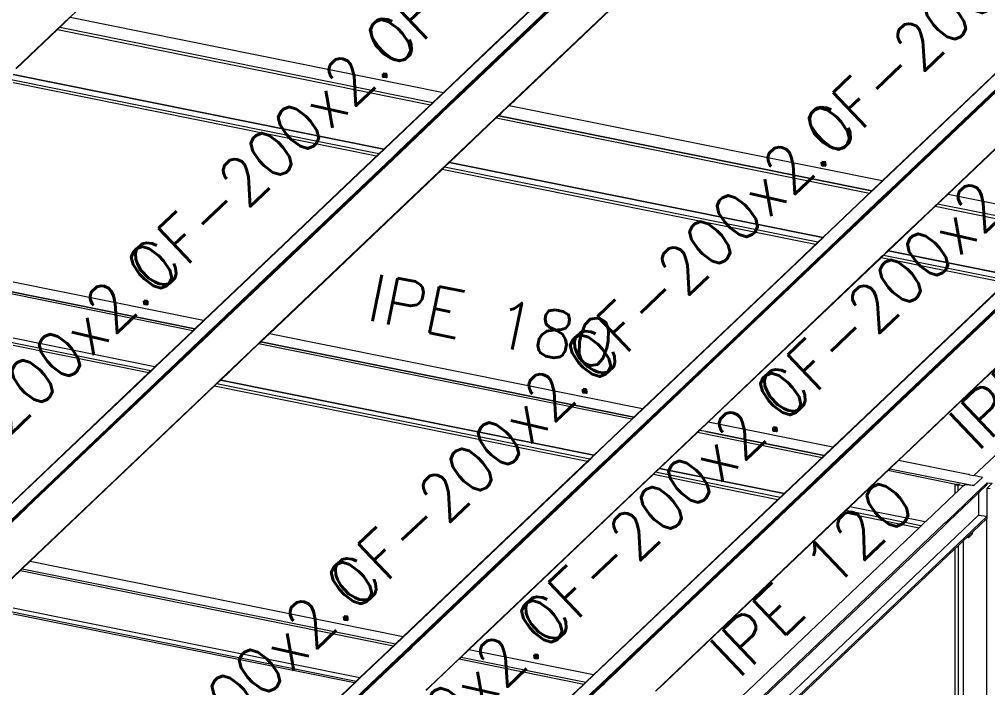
# Model space of a CAD drawing. Header units: millimetres. Extents: x 0 to 42, y 0 to 29.7.
# Drawn here: x 24.878 to 28.009, y 15.212 to 17.373 of the extents above; entities that cross this region are included whole.
import ezdxf
from ezdxf.enums import TextEntityAlignment as Align

# ---------------------------------------------------------------- set-up
doc = ezdxf.new("R2010")
doc.units = ezdxf.units.MM
doc.layers.add('BARRAS_DE_ACERO', color=7, linetype='Continuous', lineweight=9)
doc.layers.add('REFERENCIA_DE_LAS_BARRAS', color=2, linetype='Continuous', lineweight=9)
doc.styles.add('CYPETXT', font='romans__.ttf', dxfattribs={"height": 0.2})

msp = doc.modelspace()

# ---------------------------------------------------------------- linework, layer by layer
at = {"layer": 'BARRAS_DE_ACERO'}
for p, q in [((27.01418, 17.80273), (26.44915, 17.26536)), ((28.61619, 17.69491), (27.86659, 16.982)), ((26.80235, 17.66245), (26.21551, 17.10433)), ((26.81046, 17.66877), (26.21691, 17.10428)), ((26.80181, 17.66247), (26.39267, 17.27336)), ((26.85479, 17.65992), (26.29516, 17.12767)), ((26.85581, 17.65885), (26.29692, 17.12732)), ((26.85864, 17.65915), (26.29901, 17.1269)), ((27.01298, 17.61994), (26.43636, 17.07154)), ((27.02114, 17.62642), (26.44823, 17.08154)), ((26.46186, 17.09409), (27.01445, 17.61964)), ((25.04101, 17.38028), (24.86615, 17.21398)), ((25.04216, 17.38005), (25.0166, 17.35574)), ((25.04251, 17.37998), (25.01695, 17.35567)), ((27.71451, 16.84179), (28.28874, 17.38789)), ((25.01464, 17.35387), (25.00818, 17.34773)), ((25.0166, 17.35574), (25.01464, 17.35387)), ((27.66858, 16.85104), (28.22116, 17.37659)), ((27.71629, 16.84143), (28.27592, 17.37367)), ((27.72212, 16.84025), (28.27472, 17.3658)), ((24.8673, 17.21375), (25.00818, 17.34773)), ((24.86765, 17.21367), (25.00087, 17.34038)), ((25.00851, 17.34764), (25.00087, 17.34038)), ((25.00087, 17.34038), (26.2076, 17.09733)), ((25.00853, 17.34766), (25.00851, 17.34764)), ((25.00851, 17.34764), (26.21523, 17.10459)), ((27.84689, 16.77597), (28.43345, 17.33382)), ((28.43337, 17.33505), (27.85465, 16.78465)), ((28.4338, 17.33375), (27.8812, 16.8082)), ((26.44816, 17.2664), (26.30104, 17.12649)), ((26.30276, 17.12614), (26.44915, 17.26536)), ((24.85755, 17.19507), (26.05645, 16.95359)), ((27.66902, 16.85095), (28.0451, 17.20861)), ((26.04037, 16.9383), (24.84604, 17.17886)), ((26.21525, 17.1046), (26.24922, 17.13692)), ((26.05692, 16.9535), (26.21551, 17.10433)), ((26.2162, 17.1036), (26.05997, 16.95502)), ((26.21523, 17.10459), (26.2076, 17.09733)), ((26.21525, 17.1046), (26.21523, 17.10459)), ((26.21691, 17.10428), (26.2162, 17.1036)), ((26.26118, 17.09536), (26.29516, 17.12767)), ((26.26295, 17.09501), (26.29692, 17.12732)), ((26.26707, 17.09418), (26.28547, 17.11168)), ((26.30276, 17.12614), (26.26804, 17.09312)), ((26.28547, 17.11168), (26.30104, 17.12649)), ((25.6849, 16.35686), (26.43636, 17.07154)), ((26.2076, 17.09733), (26.0583, 16.95535)), ((26.26705, 17.09416), (26.10825, 16.94312)), ((26.10923, 16.94208), (26.26804, 17.09312)), ((26.26295, 17.09501), (26.12207, 16.96102)), ((26.26707, 17.09418), (26.26705, 17.09416)), ((26.44723, 17.08018), (26.42789, 17.06178)), ((26.44823, 17.08154), (26.43595, 17.06986)), ((26.46186, 17.09409), (26.44723, 17.08018)), ((26.26911, 16.91078), (26.42024, 17.0545)), ((26.42789, 17.06178), (26.42787, 17.06176)), ((26.42787, 17.06176), (27.63459, 16.81871)), ((27.6346, 16.81872), (26.42789, 17.06178)), ((27.86659, 16.982), (27.71835, 16.84101)), ((27.72039, 16.8406), (27.86594, 16.97902)), ((26.10472, 16.94452), (25.52144, 16.38978)), ((26.10825, 16.94312), (25.52556, 16.38895)), ((25.67594, 16.53), (26.10923, 16.94208)), ((26.05645, 16.95359), (26.04037, 16.9383)), ((26.04533, 16.94248), (26.04083, 16.93821)), ((26.05761, 16.95277), (26.04205, 16.93797)), ((26.04533, 16.94248), (26.05692, 16.9535)), ((26.05647, 16.95361), (26.0583, 16.95535)), ((26.05814, 16.95328), (26.05761, 16.95277)), ((26.05997, 16.95502), (26.05814, 16.95328)), ((26.08928, 16.92744), (26.10625, 16.94357)), ((26.10472, 16.94452), (26.12207, 16.96102)), ((26.10625, 16.94357), (26.10668, 16.94398)), ((26.12416, 16.9606), (26.10668, 16.94398)), ((26.08254, 16.92103), (25.52351, 16.38936)), ((26.04205, 16.93797), (25.62106, 16.53758)), ((25.62246, 16.54031), (26.04064, 16.93802)), ((26.0863, 16.92905), (25.67166, 16.53471)), ((26.03275, 16.93106), (26.04037, 16.9383)), ((26.04083, 16.93821), (26.04064, 16.93802)), ((26.25268, 16.89556), (26.26891, 16.911)), ((25.65791, 16.32989), (26.24503, 16.8883)), ((26.24525, 16.88808), (25.68638, 16.35656)), ((26.25268, 16.89556), (26.24503, 16.8883)), ((26.24525, 16.88808), (26.2454, 16.88823)), ((27.63628, 16.81839), (27.67026, 16.8507)), ((27.66902, 16.85095), (27.65018, 16.83303)), ((27.63484, 16.81844), (27.47628, 16.66764)), ((27.4775, 16.66739), (27.63626, 16.81837)), ((27.63459, 16.81871), (27.62696, 16.81146)), ((27.6346, 16.81872), (27.63459, 16.81871)), ((27.63484, 16.81844), (27.63504, 16.81864)), ((27.63504, 16.81864), (27.64348, 16.82666)), ((27.63628, 16.81839), (27.63626, 16.81837)), ((27.65018, 16.83303), (27.64348, 16.82666)), ((27.68054, 16.80948), (27.71451, 16.84179)), ((27.71629, 16.84143), (27.68232, 16.80912)), ((27.68438, 16.80871), (27.69282, 16.81673)), ((27.72039, 16.8406), (27.68643, 16.8083)), ((27.71835, 16.84101), (27.69282, 16.81673)), ((27.72212, 16.84025), (27.69659, 16.81597)), ((27.62696, 16.81146), (27.47584, 16.66773)), ((27.51157, 16.642), (27.68643, 16.8083)), ((27.52176, 16.65848), (27.67289, 16.80221)), ((27.52355, 16.65812), (27.68232, 16.80912)), ((27.68438, 16.80871), (27.5256, 16.65771)), ((27.68816, 16.80795), (27.52939, 16.65695)), ((27.67289, 16.80221), (27.68054, 16.80948)), ((27.68816, 16.80795), (27.69659, 16.81597)), ((27.84724, 16.7759), (27.8812, 16.8082)), ((27.8812, 16.8082), (28.28399, 16.72707)), ((27.85465, 16.78465), (27.68699, 16.62521)), ((27.84689, 16.77597), (27.68813, 16.62498)), ((27.68847, 16.62491), (27.8396, 16.76863)), ((27.84724, 16.7759), (27.84722, 16.77588)), ((28.25001, 16.69475), (27.84722, 16.77588)), ((28.25003, 16.69477), (27.84724, 16.7759)), ((27.4602, 16.65234), (27.47585, 16.66723)), ((27.47696, 16.66688), (27.46142, 16.6521)), ((27.4775, 16.66739), (27.47696, 16.66688)), ((27.52353, 16.6581), (26.79817, 15.96824)), ((27.46141, 16.6521), (26.89476, 16.11317)), ((27.50567, 16.63439), (26.94664, 16.10272)), ((27.03949, 16.25275), (27.45211, 16.64517)), ((27.52176, 16.65848), (27.09102, 16.24883)), ((27.45976, 16.65244), (27.45211, 16.64517)), ((27.46141, 16.6521), (27.46142, 16.6521)), ((27.50567, 16.63439), (27.52939, 16.65695)), ((27.52353, 16.6581), (27.52355, 16.65812)), ((27.52471, 16.65685), (27.5256, 16.65771)), ((25.43899, 16.36635), (24.23227, 16.6094)), ((27.66327, 16.60264), (27.10424, 16.07098)), ((27.10539, 16.07076), (27.6644, 16.60241)), ((27.66475, 16.60234), (27.10573, 16.07069)), ((27.67091, 16.60991), (27.66327, 16.60264)), ((27.67204, 16.60968), (27.6644, 16.60241)), ((27.66475, 16.60234), (27.67239, 16.60961)), ((27.67091, 16.60991), (27.68699, 16.62521)), ((27.68813, 16.62498), (27.67204, 16.60968)), ((27.67239, 16.60961), (27.68844, 16.62488)), ((28.07517, 16.52848), (27.67239, 16.60961)), ((27.68847, 16.62491), (27.68844, 16.62488)), ((28.09123, 16.54375), (27.68844, 16.62488)), ((25.62013, 16.53863), (25.47373, 16.39939)), ((25.62246, 16.54031), (25.47418, 16.3993)), ((25.47541, 16.39905), (25.62106, 16.53758)), ((25.51964, 16.39014), (25.67166, 16.53471)), ((25.47373, 16.39939), (24.85755, 16.5235)), ((25.52726, 16.38861), (25.67594, 16.53)), ((28.11934, 16.51078), (27.40281, 15.82932)), ((27.48067, 15.96256), (28.07563, 16.52839)), ((27.48156, 15.96201), (28.07684, 16.52815)), ((27.52632, 15.95358), (28.11344, 16.51197)), ((27.70763, 16.12157), (28.12493, 16.51845)), ((28.12107, 16.51043), (27.71072, 16.12016)), ((27.71968, 15.94703), (28.27869, 16.47868)), ((27.72082, 15.9468), (28.27983, 16.47845)), ((27.72117, 15.94673), (28.28018, 16.47838)), ((25.30295, 16.23697), (24.16539, 16.4661)), ((27.96511, 15.8976), (28.52412, 16.42925)), ((25.47373, 16.39939), (25.44563, 16.37266)), ((25.44608, 16.37257), (25.47418, 16.3993)), ((25.4473, 16.37232), (25.47541, 16.39905)), ((25.49153, 16.36341), (25.51964, 16.39014)), ((25.52144, 16.38978), (25.49994, 16.36934)), ((25.50202, 16.36892), (25.52288, 16.38876)), ((25.52556, 16.38895), (25.50407, 16.36851)), ((25.50577, 16.36817), (25.52726, 16.38861)), ((25.52288, 16.38876), (25.52351, 16.38936)), ((25.43899, 16.36635), (25.31621, 16.24958)), ((25.31666, 16.24947), (25.43945, 16.36626)), ((25.31787, 16.24923), (25.44067, 16.36601)), ((25.34329, 16.22036), (25.48669, 16.35674)), ((25.3629, 16.24107), (25.4849, 16.3571)), ((25.36803, 16.23914), (25.49082, 16.35591)), ((25.49252, 16.35557), (25.36976, 16.23881)), ((25.44607, 16.37256), (25.43945, 16.36626)), ((25.44608, 16.37257), (25.44607, 16.37256)), ((25.49152, 16.3634), (25.4849, 16.3571)), ((25.48669, 16.35674), (25.49331, 16.36304)), ((25.49745, 16.36221), (25.49082, 16.35591)), ((25.49153, 16.36341), (25.49152, 16.3634)), ((25.49915, 16.36187), (25.49252, 16.35557)), ((25.49332, 16.36305), (25.49331, 16.36304)), ((25.49994, 16.36934), (25.49332, 16.36305)), ((25.49541, 16.36263), (25.4954, 16.36262)), ((25.49541, 16.36263), (25.49869, 16.36575)), ((25.49746, 16.36222), (25.49745, 16.36221)), ((25.49746, 16.36222), (25.50407, 16.36851)), ((25.50202, 16.36892), (25.49869, 16.36575)), ((25.49915, 16.36187), (25.49916, 16.36188)), ((25.50577, 16.36817), (25.49916, 16.36188)), ((25.6849, 16.35686), (25.65677, 16.33012)), ((25.68638, 16.35656), (25.65828, 16.32983)), ((26.89307, 16.1135), (25.68638, 16.35656)), ((24.85755, 16.31906), (25.29633, 16.23068)), ((25.65015, 16.32382), (25.52738, 16.20706)), ((25.52851, 16.20683), (25.65129, 16.32359)), ((25.65677, 16.33012), (25.65015, 16.32382)), ((25.65791, 16.32989), (25.65129, 16.32359)), ((25.65164, 16.32352), (25.65827, 16.32982)), ((26.85834, 16.08047), (25.65164, 16.32352)), ((25.65827, 16.32982), (25.65828, 16.32983)), ((25.65827, 16.32982), (26.86497, 16.08677)), ((25.34226, 16.22144), (24.7457, 15.65407)), ((24.85099, 15.8052), (25.30463, 16.23664)), ((25.29633, 16.23068), (24.85755, 15.81337)), ((25.2968, 16.23059), (24.85755, 15.81283)), ((25.35274, 16.22696), (24.90083, 15.79716)), ((24.90307, 15.79694), (25.35392, 16.22572)), ((25.36973, 16.23878), (24.9034, 15.79527)), ((25.30295, 16.23697), (25.29633, 16.23068)), ((25.2968, 16.23059), (25.30342, 16.23688)), ((25.31619, 16.24956), (25.30295, 16.23697)), ((25.31666, 16.24947), (25.30342, 16.23688)), ((25.31787, 16.24923), (25.30463, 16.23664)), ((25.34226, 16.22144), (25.34887, 16.22773)), ((25.3629, 16.24107), (25.34887, 16.22773)), ((25.35274, 16.22696), (25.35279, 16.22701)), ((25.36976, 16.23881), (25.36973, 16.23878)), ((27.09102, 16.24883), (26.79713, 15.96932)), ((27.09405, 16.24727), (26.80022, 15.96782)), ((26.94564, 16.10376), (27.0934, 16.24429)), ((24.90014, 15.7989), (25.34329, 16.22036)), ((25.51525, 16.19422), (25.50814, 16.18746)), ((25.51562, 16.19415), (25.50899, 16.18785)), ((25.51525, 16.19422), (25.52848, 16.2068)), ((25.52735, 16.20703), (25.52738, 16.20706)), ((25.52851, 16.20683), (25.52848, 16.2068)), ((25.52885, 16.20673), (26.73553, 15.96368)), ((25.50814, 16.18746), (24.91207, 15.62056)), ((25.50899, 16.18785), (26.71567, 15.94479)), ((26.91154, 16.13052), (26.96552, 16.18186)), ((27.65491, 16.12879), (27.50852, 15.98956)), ((26.89307, 16.1135), (26.87133, 16.09282)), ((26.87287, 16.09375), (26.89355, 16.11342)), ((26.87288, 16.09237), (26.89476, 16.11317)), ((26.8958, 16.11556), (26.89468, 16.11449)), ((26.94564, 16.10376), (26.91755, 16.07705)), ((26.94664, 16.10272), (26.91854, 16.07599)), ((27.41563, 15.84387), (27.70763, 16.12157)), ((26.85834, 16.08047), (26.73556, 15.96371)), ((26.85881, 16.08038), (26.73566, 15.96326)), ((26.75212, 15.97752), (26.86002, 16.08014)), ((26.91755, 16.07705), (26.78738, 15.95325)), ((26.78911, 15.9529), (26.91854, 16.07599)), ((26.86497, 16.08677), (26.85834, 16.08047)), ((26.86534, 16.08659), (26.85881, 16.08038)), ((26.86002, 16.08014), (26.87288, 16.09237)), ((26.86498, 16.08678), (26.87133, 16.09282)), ((26.86534, 16.08659), (26.87287, 16.09375)), ((27.10527, 16.07025), (27.07762, 16.04395)), ((27.10424, 16.07098), (27.08276, 16.05055)), ((27.10503, 16.07042), (27.10539, 16.07076)), ((27.10527, 16.07025), (27.10573, 16.07069)), ((27.50852, 15.98956), (27.10573, 16.07069)), ((27.06949, 16.03794), (26.93347, 15.90856)), ((27.07062, 16.03771), (26.94786, 15.92095)), ((26.94822, 15.92088), (27.07083, 16.03749)), ((27.06949, 16.03794), (27.07613, 16.04425)), ((27.07062, 16.03771), (27.07063, 16.03771)), ((27.07727, 16.04402), (27.07063, 16.03771)), ((27.07083, 16.03749), (27.07084, 16.0375)), ((27.07084, 16.0375), (27.07099, 16.03764)), ((27.07099, 16.03764), (27.47378, 15.95651)), ((27.07613, 16.04425), (27.08276, 16.05055)), ((27.09799, 16.03985), (27.07762, 16.04395)), ((26.73888, 15.96491), (26.75212, 15.97752)), ((27.50852, 15.98956), (27.48042, 15.96283)), ((26.09476, 15.35234), (26.7233, 15.95011)), ((26.11914, 15.37744), (26.71567, 15.94479)), ((26.11961, 15.37735), (26.7226, 15.95084)), ((26.76823, 15.94184), (26.13977, 15.34413)), ((26.77002, 15.94148), (26.16685, 15.36783)), ((26.16892, 15.36742), (26.77208, 15.94106)), ((26.77586, 15.9403), (26.17271, 15.36666)), ((26.77413, 15.94065), (26.32086, 15.50956)), ((26.73553, 15.96368), (26.72232, 15.95111)), ((26.72261, 15.95084), (26.7226, 15.95084)), ((26.73566, 15.96326), (26.72261, 15.95084)), ((26.7233, 15.95011), (26.73722, 15.96334)), ((26.73722, 15.96334), (26.73888, 15.96491)), ((26.76823, 15.94184), (26.78147, 15.95443)), ((26.78326, 15.95407), (26.77002, 15.94148)), ((26.78533, 15.95366), (26.77208, 15.94106)), ((26.78738, 15.95325), (26.77413, 15.94065)), ((26.78911, 15.9529), (26.77586, 15.9403)), ((26.78311, 15.956), (26.78147, 15.95443)), ((26.79636, 15.9686), (26.78311, 15.956)), ((26.78417, 15.95493), (26.78326, 15.95407)), ((26.79817, 15.96824), (26.78417, 15.95493)), ((26.78533, 15.95366), (26.78697, 15.95523)), ((26.78697, 15.95523), (26.80022, 15.96782)), ((26.79637, 15.9686), (26.79636, 15.9686)), ((26.79637, 15.9686), (26.79713, 15.96932)), ((27.35214, 15.84032), (27.48067, 15.96256)), ((27.35263, 15.84129), (27.47378, 15.95651)), ((27.48156, 15.96201), (27.35333, 15.84006)), ((27.52632, 15.95358), (27.39691, 15.83051)), ((27.72117, 15.94673), (27.69306, 15.92)), ((27.72082, 15.9468), (27.6993, 15.92635)), ((27.70913, 15.937), (27.71968, 15.94703)), ((27.9462, 15.90141), (27.72117, 15.94673)), ((26.93347, 15.90856), (26.33079, 15.33538)), ((26.33129, 15.33456), (26.94785, 15.92094)), ((26.93496, 15.90827), (26.94811, 15.92078)), ((26.94786, 15.92095), (26.94785, 15.92094)), ((26.9482, 15.92086), (26.94811, 15.92078)), ((27.351, 15.83975), (26.94822, 15.92088)), ((27.56215, 15.79722), (27.69156, 15.9203)), ((27.6927, 15.92007), (27.56328, 15.79699)), ((27.56364, 15.79692), (27.68641, 15.91368)), ((27.68641, 15.91368), (27.69306, 15.92)), ((27.69156, 15.9203), (27.69832, 15.92672)), ((27.6927, 15.92007), (27.69271, 15.92007)), ((27.6993, 15.92635), (27.69271, 15.92007)), ((27.69306, 15.92), (27.96476, 15.86527)), ((27.69832, 15.92672), (27.70913, 15.937)), ((26.33181, 15.33462), (26.92833, 15.90196)), ((26.92833, 15.90196), (27.33111, 15.82083)), ((27.33774, 15.82714), (26.94518, 15.9062)), ((27.95076, 15.90095), (27.9462, 15.90141)), ((27.95036, 15.90057), (27.9462, 15.90141)), ((27.95036, 15.90057), (27.95076, 15.90095)), ((27.95036, 15.90057), (27.95076, 15.90049)), ((27.96476, 15.86527), (27.99288, 15.89201)), ((27.99288, 15.89201), (27.96511, 15.8976)), ((27.90321, 15.86673), (27.90321, 15.83873)), ((27.91367, 15.86568), (27.90321, 15.86673)), ((27.90321, 15.83873), (27.91367, 15.84868)), ((27.90606, 15.86944), (27.9077, 15.871)), ((27.91815, 15.86995), (27.91367, 15.86568)), ((27.91367, 15.84868), (27.91367, 15.86568)), ((27.91367, 15.84868), (27.93036, 15.86455)), ((27.93036, 15.86455), (27.93433, 15.86832)), ((27.96476, 15.86527), (27.93433, 15.86832)), ((28.00823, 15.87462), (27.96555, 15.83403)), ((28.00825, 15.86864), (27.97991, 15.84168)), ((28.00688, 15.85633), (28.02441, 15.873)), ((28.00688, 15.85633), (28.00688, 15.76663)), ((28.01734, 15.85527), (28.00688, 15.85633)), ((28.00823, 15.87462), (28.00825, 15.87462)), ((28.00825, 15.86864), (28.00825, 15.87462)), ((28.00825, 15.87462), (28.02441, 15.873)), ((26.70971, 15.22932), (27.33155, 15.82074)), ((26.7805, 15.24426), (27.38365, 15.81789)), ((27.39867, 15.83012), (26.78228, 15.2439)), ((26.78436, 15.24348), (27.39986, 15.82888)), ((26.93884, 15.38606), (27.40455, 15.82897)), ((27.33111, 15.82083), (27.33774, 15.82714)), ((27.35124, 15.83947), (27.33155, 15.82074)), ((27.35098, 15.83973), (27.33774, 15.82714)), ((27.351, 15.83975), (27.35098, 15.83973)), ((27.35263, 15.84129), (27.351, 15.83975)), ((27.35124, 15.83947), (27.35214, 15.84032)), ((27.35265, 15.83942), (27.35194, 15.83873)), ((27.35265, 15.83942), (27.35333, 15.84006)), ((27.38292, 15.8104), (27.40281, 15.82932)), ((27.39691, 15.83051), (27.38365, 15.81789)), ((27.41444, 15.84512), (27.39867, 15.83012)), ((27.40076, 15.82973), (27.39986, 15.82888)), ((27.40076, 15.82973), (27.41563, 15.84387)), ((27.90321, 15.83873), (27.80922, 15.74933)), ((27.88318, 15.74969), (27.97673, 15.83866)), ((27.93516, 15.80513), (27.96555, 15.83403)), ((27.97991, 15.84168), (27.97673, 15.83866)), ((27.97991, 15.84168), (27.97991, 15.76942)), ((24.90014, 15.7989), (24.74748, 15.65371)), ((24.90083, 15.79716), (24.74956, 15.65329)), ((24.75161, 15.65288), (24.9015, 15.79544)), ((24.75332, 15.65254), (24.9015, 15.79346)), ((24.90201, 15.79593), (24.9015, 15.79544)), ((24.903, 15.79489), (24.9015, 15.79346)), ((24.90201, 15.79593), (24.90307, 15.79694)), ((24.903, 15.79489), (24.9034, 15.79527)), ((27.54888, 15.7846), (26.93494, 15.2007)), ((27.38292, 15.8104), (26.93785, 15.3871)), ((27.54354, 15.77822), (27.55001, 15.78437)), ((27.54888, 15.7846), (27.54889, 15.78461)), ((27.56215, 15.79722), (27.54889, 15.78461)), ((27.55002, 15.78438), (27.55001, 15.78437)), ((27.55002, 15.78438), (27.56008, 15.79395)), ((27.55037, 15.7843), (27.55038, 15.78431)), ((27.79433, 15.73517), (27.55038, 15.78431)), ((27.56008, 15.79395), (27.56326, 15.79697)), ((27.56328, 15.79699), (27.56326, 15.79697)), ((27.91277, 15.78384), (27.87797, 15.75074)), ((27.91277, 15.78384), (27.93121, 15.80137)), ((27.93121, 15.80137), (27.93516, 15.80513)), ((26.93742, 15.20176), (27.54339, 15.77807)), ((27.54374, 15.778), (26.94722, 15.21068)), ((28.00688, 15.76519), (27.28188, 15.07567)), ((27.54354, 15.77822), (27.54339, 15.77807)), ((27.9613, 15.71586), (28.00688, 15.75922)), ((27.97991, 15.76935), (27.97989, 15.76933)), ((27.97989, 15.76933), (28.00688, 15.76663)), ((27.97991, 15.76942), (27.97991, 15.76935)), ((28.00688, 15.76663), (28.00688, 15.76519)), ((28.00688, 15.76519), (28.00688, 15.75922)), ((28.00688, 13.89642), (28.00688, 15.75922)), ((27.86474, 15.73815), (27.23771, 15.1418)), ((27.2434, 15.14123), (27.8683, 15.73554)), ((27.93105, 15.7229), (27.28188, 15.10548)), ((27.79433, 15.73517), (27.7877, 15.72886)), ((27.79433, 15.73517), (27.80758, 15.74777)), ((27.80758, 15.74777), (27.80736, 15.74782)), ((27.80922, 15.74933), (27.80758, 15.74777)), ((27.87025, 15.74339), (27.86474, 15.73815)), ((27.88318, 15.74969), (27.8683, 15.73554)), ((27.87025, 15.74339), (27.87797, 15.75074)), ((27.94755, 15.69667), (27.94224, 15.69774)), ((27.94755, 15.69667), (27.96061, 15.70909)), ((27.9613, 15.71586), (27.94825, 15.70345)), ((27.96061, 15.70909), (27.9613, 15.71586)), ((27.28188, 15.0697), (27.90321, 15.66062)), ((27.91367, 15.67057), (27.90321, 15.66062)), ((27.90321, 15.66062), (27.90321, 14.70237)), ((27.91367, 15.67057), (27.91367, 13.90578)), ((24.77099, 15.48768), (24.91094, 15.62079)), ((24.88678, 15.59651), (24.91207, 15.62056)), ((24.77248, 15.48738), (24.88099, 15.59058)), ((24.76057, 15.47605), (25.96727, 15.233)), ((24.85755, 15.47024), (25.97917, 15.24431)), ((24.85755, 15.47019), (25.97914, 15.24428)), ((26.09405, 15.35358), (26.11914, 15.37744)), ((26.09433, 15.35329), (26.11961, 15.37735)), ((26.93785, 15.3871), (26.78642, 15.24307)), ((26.93884, 15.38606), (26.78813, 15.24273)), ((25.97917, 15.24431), (26.0877, 15.34753)), ((26.09407, 15.35306), (25.97963, 15.24422)), ((25.98029, 15.24347), (26.09476, 15.35234)), ((26.09405, 15.35358), (26.09384, 15.35338)), ((26.09432, 15.35329), (26.09433, 15.35329)), ((26.14155, 15.34377), (26.14241, 15.34459)), ((26.14242, 15.3446), (26.14241, 15.34459)), ((26.14242, 15.3446), (26.16685, 15.36783)), ((26.16892, 15.36742), (26.14362, 15.34336)), ((26.17271, 15.36666), (26.14741, 15.3426)), ((26.13977, 15.34413), (26.01318, 15.22374)), ((26.14271, 15.34249), (26.0298, 15.23511)), ((26.13951, 15.33709), (26.03098, 15.23388)), ((26.14125, 15.33674), (26.03425, 15.23499)), ((26.14478, 15.3421), (26.13951, 15.33709)), ((26.14741, 15.3426), (26.14125, 15.33674)), ((26.14271, 15.34249), (26.1436, 15.34334)), ((26.14362, 15.34336), (26.1436, 15.34334)), ((26.14478, 15.3421), (26.14567, 15.34295)), ((26.33079, 15.33538), (26.305, 15.31085)), ((26.30611, 15.3106), (26.33129, 15.33456)), ((26.73458, 15.2535), (26.33181, 15.33462)), ((26.305, 15.31085), (26.20374, 15.21455)), ((26.29998, 15.30478), (26.20488, 15.21432)), ((26.3002, 15.30456), (26.20525, 15.21425)), ((26.29998, 15.30478), (26.30611, 15.3106)), ((26.3002, 15.30456), (26.30035, 15.30471)), ((26.30648, 15.31053), (26.3065, 15.31055)), ((26.30648, 15.31053), (26.70925, 15.22941)), ((25.25129, 14.49914), (26.01318, 15.22374)), ((25.34969, 14.64373), (25.96843, 15.23219)), ((26.01616, 15.22213), (25.36967, 14.60728)), ((26.03009, 15.23303), (25.54831, 14.77482)), ((25.64798, 14.9288), (25.96772, 15.2329)), ((25.69976, 14.9236), (26.04029, 15.24747)), ((25.96112, 15.22715), (25.96727, 15.233)), ((25.97914, 15.24428), (25.96727, 15.233)), ((25.96892, 15.23266), (25.96843, 15.23219)), ((25.96854, 15.23367), (25.9796, 15.24419)), ((25.98029, 15.24347), (25.96892, 15.23266)), ((25.97917, 15.24431), (25.97914, 15.24428)), ((25.9796, 15.24419), (25.97963, 15.24422)), ((26.01616, 15.22213), (26.02891, 15.23426)), ((26.02891, 15.23426), (26.0298, 15.23511)), ((26.03097, 15.23388), (26.03009, 15.23303)), ((26.03098, 15.23388), (26.03097, 15.23388)), ((26.03425, 15.23499), (26.03175, 15.23261)), ((26.60968, 15.1328), (26.70479, 15.22325)), ((26.70358, 15.22349), (26.62819, 15.1518)), ((26.70925, 15.22941), (26.70312, 15.22358)), ((26.70358, 15.22349), (26.70971, 15.22932)), ((26.70479, 15.22325), (26.71092, 15.22908)), ((26.70925, 15.22941), (26.70926, 15.22942)), ((26.75695, 15.21981), (26.75082, 15.21398)), ((26.7529, 15.21356), (26.75903, 15.21939)), ((26.75496, 15.21315), (26.76684, 15.22445)), ((26.75517, 15.22017), (26.76092, 15.22564)), ((26.78228, 15.2439), (26.75695, 15.21981)), ((26.78436, 15.24348), (26.75903, 15.21939)), ((26.76092, 15.22564), (26.7805, 15.24426)), ((26.76279, 15.21864), (26.76855, 15.22411)), ((26.76684, 15.22445), (26.78642, 15.24307)), ((26.76855, 15.22411), (26.78534, 15.24008)), ((26.78813, 15.24273), (26.78534, 15.24008)), ((26.20374, 15.21455), (26.19186, 15.20325)), ((26.20488, 15.21432), (26.193, 15.20302)), ((26.19336, 15.20295), (26.20525, 15.21425)), ((26.76279, 15.21864), (26.64812, 15.10958)), ((26.65572, 15.12353), (26.75082, 15.21398)), ((26.6578, 15.12311), (26.7529, 15.21356)), ((26.75496, 15.21315), (26.65985, 15.1227))]:
    msp.add_line(p, q, dxfattribs=at)
for points in [[(27.86594, 16.97902), (28.61686, 17.69319), (29.74678, 18.76781), (29.78849, 18.80748)], [(25.5951, 17.90553), (25.04251, 17.37998), (26.24922, 17.13692), (26.39267, 17.27336)], [(27.01949, 17.80978), (27.01245, 17.80308), (26.44816, 17.2664)], [(28.26079, 17.41233), (28.22989, 17.38295), (27.67026, 16.8507)], [(25.01695, 17.35567), (25.00853, 17.34766), (26.21525, 17.1046)], [(26.05645, 16.95359), (26.05647, 16.95361), (24.85755, 17.1951)], [(25.62013, 16.53863), (26.03275, 16.93106), (24.85755, 17.16777)], [(26.12416, 16.9606), (26.26504, 17.09459), (26.29901, 17.1269)], [(26.0863, 16.92905), (26.1024, 16.94436), (26.26118, 17.09536)], [(26.26891, 16.911), (26.42751, 17.06183), (26.43595, 17.06986)], [(27.6346, 16.81872), (27.66858, 16.85104), (26.46186, 17.09409)], [(26.42787, 17.06176), (26.42024, 17.0545), (27.62696, 16.81146)], [(26.08928, 16.92744), (26.08258, 16.92107), (26.08254, 16.92103)], [(27.45211, 16.64517), (26.25097, 16.8871), (26.2454, 16.88823), (26.25304, 16.89549), (26.2691, 16.91077)], [(27.47581, 16.66771), (27.45976, 16.65244), (26.25304, 16.89549)], [(27.84722, 16.77588), (27.8396, 16.76863), (28.24239, 16.6875)], [(27.47628, 16.66764), (27.47626, 16.66762), (27.47585, 16.66723)], [(27.4602, 16.65234), (27.18143, 16.38721), (26.96552, 16.18186)], [(27.51157, 16.642), (27.50394, 16.63474), (27.50393, 16.63474), (27.50392, 16.63474), (27.0934, 16.24429)], [(27.52471, 16.65685), (27.50276, 16.63598), (27.09405, 16.24727)], [(25.44563, 16.37266), (24.23891, 16.61571), (25.44562, 16.37265)], [(27.65491, 16.12879), (28.06753, 16.52121), (27.66475, 16.60234)], [(27.68847, 16.62491), (28.09126, 16.54378), (28.09123, 16.54375)], [(28.13893, 16.53416), (28.12286, 16.51887), (27.41444, 15.84512)], [(25.4954, 16.36262), (25.48877, 16.35632), (25.36598, 16.23954), (25.35279, 16.22701)], [(25.44563, 16.37266), (25.44562, 16.37265), (25.43899, 16.36635)], [(25.4473, 16.37232), (25.44729, 16.37231), (25.44067, 16.36601)], [(25.31619, 16.24956), (24.85755, 16.34194), (24.85755, 16.34196)], [(25.31619, 16.24956), (25.31621, 16.24958), (24.85755, 16.34196)], [(26.73553, 15.96368), (26.73556, 15.96371), (25.52888, 16.20676), (25.65164, 16.32352)], [(26.86497, 16.08677), (26.86498, 16.08678), (25.65828, 16.32983)], [(27.03949, 16.25275), (26.89329, 16.11371), (26.89307, 16.1135)], [(25.36803, 16.23914), (25.36091, 16.23237), (25.35392, 16.22572)], [(24.91094, 15.62079), (25.51412, 16.19445), (25.52735, 16.20703)], [(25.52888, 16.20676), (25.52885, 16.20673), (25.51562, 16.19415)], [(26.72231, 15.9511), (26.72232, 15.95111), (25.51562, 16.19415)], [(26.7223, 15.95109), (26.72231, 15.9511), (25.51562, 16.19415)], [(26.71567, 15.94479), (26.7223, 15.95109), (25.51562, 16.19415)], [(25.50899, 16.18785), (24.91244, 15.62049), (26.11914, 15.37744)], [(26.8958, 16.11556), (26.89805, 16.1177), (26.90254, 16.12197), (26.91154, 16.13052)], [(26.89355, 16.11342), (26.89383, 16.11369), (26.89411, 16.11395), (26.89468, 16.11449)], [(27.71072, 16.12016), (27.45817, 15.87997), (27.40455, 15.82897)], [(27.07727, 16.04402), (27.08389, 16.05032), (27.10503, 16.07042)], [(27.07099, 16.03764), (27.0755, 16.04193), (27.07762, 16.04395)], [(27.47378, 15.95651), (27.48041, 15.96282), (27.48042, 15.96283), (27.09799, 16.03985), (27.48041, 15.96282)], [(26.94518, 15.9062), (26.93496, 15.90827), (26.92833, 15.90196)], [(26.94822, 15.92088), (26.9482, 15.92086), (27.35098, 15.83973)], [(27.90321, 15.86673), (27.90606, 15.86944), (27.68641, 15.91368)], [(27.95076, 15.90095), (27.95076, 15.90049), (27.96511, 15.8976)], [(27.9077, 15.871), (27.91815, 15.86995), (27.91816, 15.86996)], [(27.93036, 15.86455), (27.91816, 15.867), (27.91816, 15.86996)], [(27.33111, 15.82083), (26.73458, 15.2535), (26.70926, 15.22942)], [(26.71092, 15.22908), (26.88343, 15.39315), (27.35194, 15.83873)], [(27.79433, 15.73517), (27.55037, 15.7843), (27.54374, 15.778), (27.7877, 15.72886)], [(27.80736, 15.74782), (27.56362, 15.7969), (27.55038, 15.78431)], [(27.80736, 15.74782), (27.56364, 15.79692), (27.56362, 15.7969)], [(27.97989, 15.76933), (27.93121, 15.72304), (27.9312, 15.72304)], [(27.7877, 15.72886), (27.19119, 15.16155), (27.21894, 15.15596)], [(27.93105, 15.7229), (27.93106, 15.7229), (27.9312, 15.72304)], [(27.93121, 15.68725), (27.94224, 15.69774), (27.94825, 15.70345), (27.94755, 15.69667)], [(27.93121, 14.67278), (27.93121, 15.68725), (27.91367, 15.67057)], [(24.32446, 15.06172), (24.76018, 15.47612), (24.77206, 15.48742), (24.7721, 15.48746), (24.88678, 15.59651)], [(24.8871, 15.59639), (24.88099, 15.59058), (26.0877, 15.34753)], [(24.88715, 15.59644), (24.8871, 15.59639), (26.0938, 15.35334)], [(24.91244, 15.62049), (24.88715, 15.59644), (26.09384, 15.35338), (26.0938, 15.35334), (26.0877, 15.34753)], [(26.32086, 15.50956), (26.17097, 15.36701), (26.14567, 15.34295)], [(25.38415, 14.93451), (25.6277, 14.91005), (25.64747, 14.92885), (25.96112, 15.22715), (24.85755, 15.44943)], [(26.09408, 15.35306), (26.09408, 15.35306), (26.09432, 15.35329), (26.09431, 15.35329)], [(26.14155, 15.34377), (26.14152, 15.34374), (26.04029, 15.24747)], [(26.33181, 15.33462), (26.3065, 15.31055), (26.70926, 15.22942)], [(26.30648, 15.31053), (26.30035, 15.30471), (26.70312, 15.22358)], [(25.40157, 14.63327), (25.55022, 14.77465), (26.03175, 15.23261)], [(25.96772, 15.2329), (25.96774, 15.23291), (25.96854, 15.23367)], [(26.70312, 15.22358), (26.60801, 15.13313), (26.59612, 15.12183)], [(26.65394, 15.12389), (26.74904, 15.21434), (26.75517, 15.22017)]]:
    msp.add_lwpolyline(points, dxfattribs=at)
msp.add_lwpolyline([(27.4758, 16.66774), (26.26911, 16.91078), (26.2691, 16.91077), (27.47581, 16.66771), (27.47582, 16.66771), (27.47584, 16.66773), (27.4758, 16.66774)], close=True, dxfattribs=at)

# ---------------------------------------------------------------- texts
at = {"layer": 'REFERENCIA_DE_LAS_BARRAS', "style": 'CYPETXT'}
for s, rotation, width, p, p2 in [('CF-200x2.0', 43.60023, 0.812714, (26.08459, 17.20556), (26.93675, 18.01707)), ('CF-200x2.0', 43.60023, 0.812714, (27.50395, 16.91968), (28.35612, 17.73119)), ('CF-200x2.0', 43.60023, 0.812714, (25.32286, 16.48112), (26.17503, 17.29263)), ('CF-200x2.0', 43.60023, 0.812714, (26.74222, 16.19523), (27.59439, 17.00675)), ('CF-200x2.0', 43.60023, 0.812714, (27.35764, 16.07128), (28.2098, 16.88279)), ('CF-200x2.0', 43.60023, 0.812714, (24.55032, 15.74638), (25.40248, 16.5579)), ('IPE 120', 43.60023, 0.844169, (27.9746, 15.96992), (28.55792, 16.52541)), ('IPE 180', 348.59954, 0.844169, (25.99444, 16.40177), (26.78405, 16.24255)), ('CF-200x2.0', 43.60023, 0.812714, (25.96968, 15.4605), (26.82185, 16.27202)), ('CF-200x2.0', 43.60023, 0.812714, (26.58509, 15.33655), (27.43726, 16.14806)), ('IPE 120', 43.60023, 0.844169, (27.20206, 15.23519), (27.78538, 15.79068)), ('CF-200x2.0', 43.60023, 0.812714, (25.19714, 14.72577), (26.0493, 15.53728)), ('CF-200x2.0', 43.60023, 0.812714, (25.81255, 14.60182), (26.66472, 15.41333))]:
    msp.add_text(s, height=0.153333, rotation=rotation, dxfattribs=dict(at, width=width)).set_placement(p, p2, align=Align.FIT)

doc.saveas('drawing.dxf')
